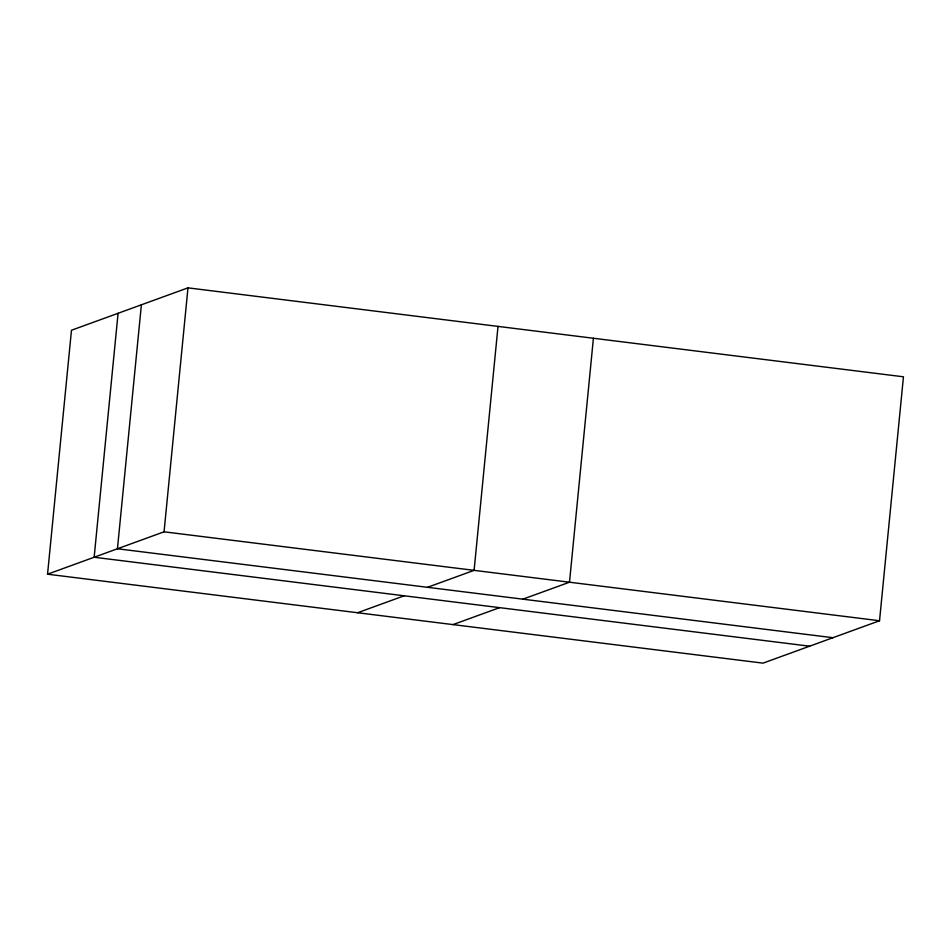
<?xml version="1.0" encoding="UTF-8"?>
<svg xmlns="http://www.w3.org/2000/svg" width="951" height="951" viewBox="0 0 951 951"><rect width="100%" height="100%" fill="white"/><g stroke="black" fill="none" stroke-linecap="round" stroke-linejoin="round"><path stroke-width="1.43" d="M47.55 574.202L71.468 330.247L187.977 287.856L903.45 376.798L879.532 620.753L763.023 663.144L47.55 574.202L164.059 531.811L879.532 620.753M118.079 313.295L94.149 557.25L809.622 646.193M141.378 304.807L117.448 548.775L832.921 637.705M164.059 531.811L187.977 287.856M498.015 326.395L474.097 570.35L427.498 587.314M593.412 338.259L569.494 582.214L522.884 599.166M357.588 612.741L404.187 595.79M452.985 624.605L499.584 607.653"/></g></svg>
